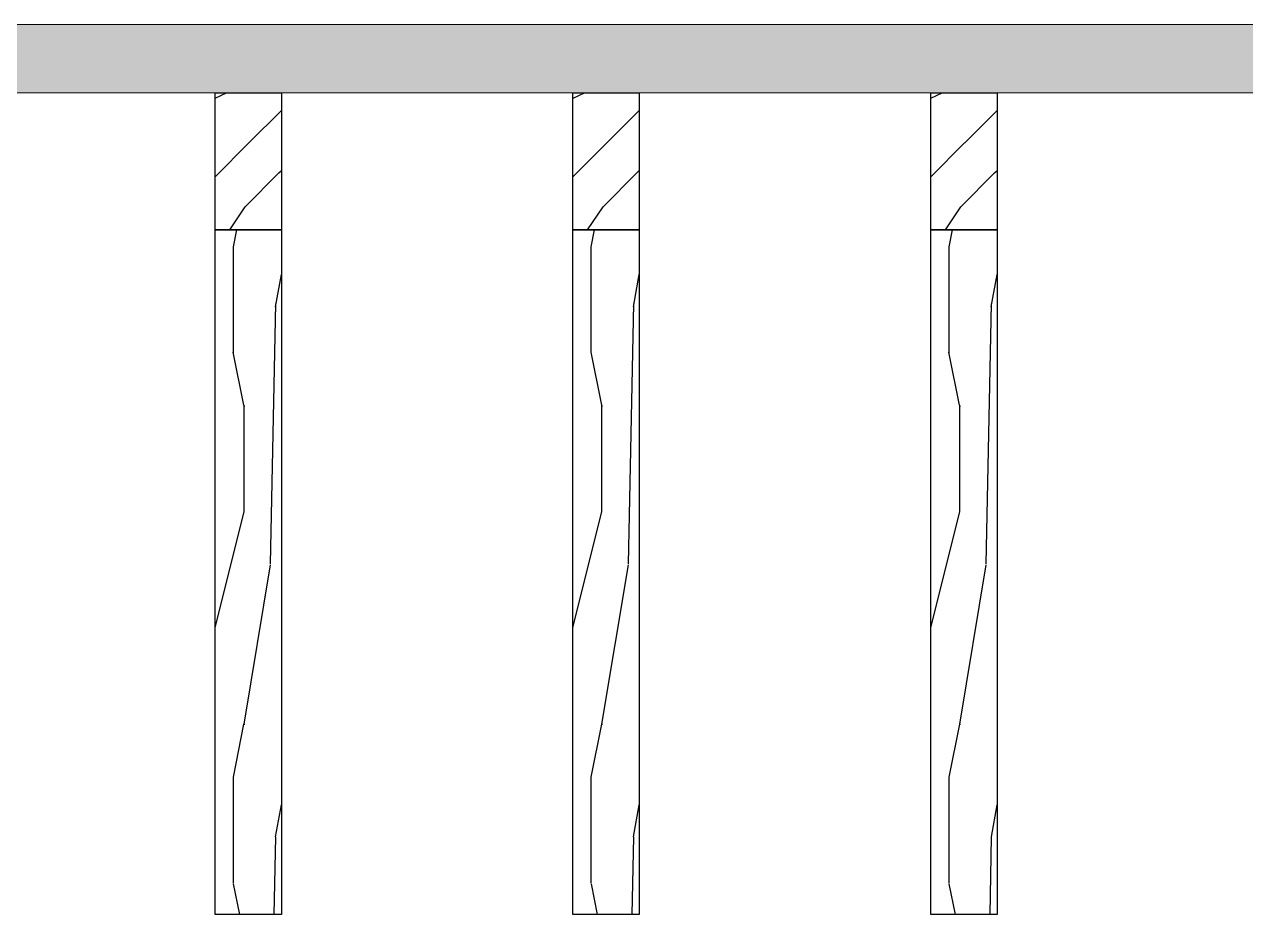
# Model space of a CAD drawing. Header units: metres. Extents: x -197 to 1099, y -24 to 14.
# Drawn here: x 815.439 to 817.282, y 6.283 to 7.625 of the extents above; entities that cross this region are included whole.
import ezdxf

# ---------------------------------------------------------------- set-up
doc = ezdxf.new("R2010")
doc.units = ezdxf.units.M
doc.header["$LTSCALE"] = 0.001
for name, color, linetype, lineweight, true_color in [('Jach-Anotaciones-CalidaddeLínea  0.13', 7, 'Continuous', 13, 0x000000), ('Jach-Anotaciones-Hatch-Lum100%', 7, 'Continuous', 13, 0x000000), ('JACH-Arq-Muros01-Carga', 7, 'Continuous', 25, 0x000000)]:
    doc.layers.add(name, color=color, linetype=linetype, lineweight=lineweight, true_color=true_color)

msp = doc.modelspace()

# ---------------------------------------------------------------- hatches: boundary and pattern name
at = {"layer": 'Jach-Anotaciones-Hatch-Lum100%', "ltscale": 100}
h = msp.add_hatch(color=256, dxfattribs=at)
h.dxf.hatch_style = 1
h.paths.add_polyline_path([(815.0374, 7.62509), (819.7869, 7.62509), (819.7869, 7.52184), (815.0374, 7.52184)])
at = {"layer": 'JACH-Arq-Muros01-Carga', "ltscale": 100}
h = msp.add_hatch(dxfattribs=at)
h.set_pattern_fill('WOOD_01', color=256, scale=0.8, angle=45, pattern_type=2)
h.set_pattern_definition([(45, (786.9769, 0.8429), (-0.565685, 0.565685), [0.16, -0.64]), (53.9726, (787.288013, 0.54306), (2.828428485, 3.95979665), [0.153883, -15.234423]), (50.7105, (787.248415, 0.57134), (4.5254917, 5.65684615), [0.160798, -7.8791]), (29.5779, (787.07871, 0.741048), (7.919588515, 4.52549029), [0.240666, -23.825902]), (38.6599, (786.90335, 0.93904), (0.56568445, 0.56568676), [0.144886, -7.09942]), (30.0686, (787.24276, 0.63357), (2.8284262, 1.69705719), [0.124194, -12.295146]), (33.6901, (786.71667, 0.76368), (0.5656854, 0.5656858), [0.326338, -3.752878]), (50.7105, (787.338924, 0.49215), (4.5254917, 5.65684615), [0.0804, -7.9595]), (45, (787.0957, 0.7241), (-0.565685, 0.565685), [0.08, -0.72]), (45, (786.9147, 0.6788), (-0.565685, 0.565685), [0.24, -0.56]), (56.3099, (786.94294, 0.87681), (1.6970576, 2.82842555), [0.081584, -3.997631]), (47.7263, (787.09568, 0.61094), (10.748025494, 11.87939184), [0.16819, -16.650846]), (37.4054, (787.140935, 0.622254), (5.09116517, 3.95980147), [0.121062, -11.985134]), (45, (787.3276, 0.379), (-0.565685, 0.565685), [0.16, -0.64]), (43.8309, (787.299326, 0.294156), (0.565685094, 0.565685963), [0.392082, -38.81608]), (45, (786.8751, 0.7184), (-0.565685, 0.565685), [0.08, -0.72]), (45, (786.8864, 0.82024), (-0.565685, 0.565685), [0.08, -0.72]), (45, (786.5809, 0.6166), (-0.565685, 0.565685), [0.12, -0.68]), (35.5377, (786.70536, 0.79762), (0.56568525, 0.5656857), [0.24331, -4.6229]), (45, (786.5243, 0.6166), (-0.565685, 0.565685), [0.16, -0.64]), (45, (786.9712, 0.04525), (-0.565685, 0.565685), [0.088, -0.712]), (45, (787.23144, 0.362), (-0.565685, 0.565685), [0.08, -0.72]), (45, (786.926, 0.0905), (-0.565685, 0.565685), [0.168, -0.632]), (50.4403, (787.180532, 0.41295), (5.091171606, 6.222536555), [0.16876, -16.707258]), (45, (787.1409, 0.4639), (-0.565685, 0.565685), [0.152, -0.648]), (45, (786.8355, 0.181), (-0.565685, 0.565685), [0.088, -0.712]), (43.8309, (786.812837, 0.339411), (0.565685094, 0.565685963), [0.392082, -38.81608]), (45, (786.8128, 0.4412), (-0.565685, 0.565685), [0.08, -0.72]), (45, (786.7393, 0.4016), (-0.565685, 0.565685), [0.08, -0.72]), (45, (786.9656, 0.6279), (-0.565685, 0.565685), [0.16, -0.64]), (45, (786.8411, 0.5261), (-0.565685, 0.565685), [0.08, -0.72]), (45, (786.6601, 0.4808), (-0.565685, 0.565685), [0.16, -0.64]), (64.6538, (787.050425, 0.39598), (3.95980119, 8.48527845), [0.118929, -11.773925]), (56.3099, (786.79587, 0.4582), (1.6970576, 2.82842555), [0.081584, -3.997631]), (56.3099, (787.05042, 0.6562), (1.6970576, 2.82842555), [0.081584, -3.997631]), (50.7105, (786.66576, 0.70145), (4.5254917, 5.65684615), [0.0804, -7.9595]), (34.6952, (786.4508, 0.565685), (3.95979496, 2.82843011), [0.089442, -8.854828]), (33.6901, (787.03345, 0.10748), (0.5656854, 0.5656858), [0.081584, -3.997631]), (135, (787.1013, 0.1527), (-0.565685, -0.565685), [0, -0.8]), (31.6076, (786.66576, 0.350725), (11.879376816, 7.353927886), [0.172696, -17.096923]), (56.3099, (786.93163, 0.77499), (1.6970576, 2.82842555), [0.081584, -3.997631]), (55.3048, (787.28801, 0.41861), (2.26274382, 3.3941102), [0.089442, -8.854828]), (33.6901, (786.8694, 0.4978), (0.5656854, 0.5656858), [0.081584, -3.997631]), (33.6901, (786.89769, 0.58266), (0.5656854, 0.5656858), [0.081584, -3.997631]), (26.5651, (786.72233, 0.29416), (0.5656846, 0.565686), [0.101193, -2.428629]), (30.9638, (786.59222, 0.54871), (0.5656845, 0.5656859), [0.329849, -2.968635]), (28.3008, (786.66576, 0.70145), (5.09116525, 2.82843065), [0.250567, -8.101676]), (45, (786.6375, 0.7297), (-0.565685, 0.565685), [0.096, -0.704]), (30.9638, (787.04477, 0.2093), (0.5656845, 0.5656859), [0.329849, -2.968635]), (30.9638, (786.9486, 0.19233), (0.5656845, 0.5656859), [0.329849, -2.968635]), (30.9638, (786.89769, 0.24324), (0.5656845, 0.5656859), [0.329849, -2.968635]), (34.6952, (786.58656, 0.42992), (3.95979496, 2.82843011), [0.089442, -8.854828]), (30.9638, (786.77324, 0.59397), (0.5656845, 0.5656859), [0.164924, -3.13356]), (34.6952, (786.76758, 0.2489), (3.95979496, 2.82843011), [0.089442, -8.854828]), (42.6141, (787.101337, 0.50346), (0.5656847, 0.565686088), [0.192166, -19.024492]), (34.6952, (786.93729, 0.54306), (3.95979496, 2.82843011), [0.089442, -8.854828]), (57.5288, (787.01083, 0.59397), (1.69705694, 2.828427), [0.073756, -7.30188]), (34.5626, (786.795866, 0.220617), (7.353902054, 5.091176936), [0.309115, -30.602364]), (36.8699, (787.05042, 0.39598), (0.56568526, 0.565685), [0.113137, -5.543717]), (49.7636, (786.84112, 0.29981), (5.65685906, 6.78822023), [0.192666, -9.44061]), (45, (786.9656, 0.4469), (-0.565685, 0.565685), [0.248, -0.552]), (29.7449, (786.513024, 0.50346), (2.82842601, 1.69705706), [0.091214, -9.030189]), (35.5377, (787.10134, 0.15274), (0.56568525, 0.5656857), [0.24331, -4.6229]), (25.0169, (786.86375, 0.152735), (2.26274125, 1.13137116), [0.093638, -9.270122]), (45, (786.9882, 0.9447), (-0.565685, 0.565685), [0.04, -0.76]), (45, (787.2371, 0.6958), (-0.565685, 0.565685), [0.08, -0.72]), (56.3099, (787.44075, 0.49215), (1.6970576, 2.82842555), [0.081584, -3.997631]), (45, (787.3898, 0.5544), (-0.565685, 0.565685), [0.144, -0.656]), (28.3008, (787.084366, 0.84853), (5.09116525, 2.82843065), [0.083522, -8.26872]), (33.0207, (787.208817, 0.73539), (13.011385511, 8.484660197), [0.147206, -26.840515]), (135, (787.44075, 0.49215), (-0.565685, -0.565685), [0, -0.8]), (45, (787.486, 0.56), (-0.565685, 0.565685), [0.072, -0.728]), (45, (787.3785, 0.6675), (-0.565685, 0.565685), [0.072, -0.728]), (45, (787.3502, 0.6958), (-0.565685, 0.565685), [0.072, -0.728]), (21.0376, (787.157905, 0.88813), (5.65684671, 2.26274927), [0.078791, -7.80029]), (33.5163, (787.090023, 0.956008), (3.394200488, 2.262653743), [0.0734704, -52.17242]), (26.5651, (787.29367, 0.75236), (0.5656846, 0.565686), [0.075894, -2.453926]), (32.4712, (787.01648, 1.02955), (3.3941125, 2.2627421), [0.073756, -7.30188])])
h.paths.add_polyline_path([(815.7269, 7.52184), (815.8269, 7.52184), (815.8269, 7.31533), (815.7269, 7.31533)])
h = msp.add_hatch(dxfattribs=at)
h.set_pattern_fill('WOOD_01', color=256, scale=0.8, angle=45, pattern_type=2)
h.set_pattern_definition([(45, (787.5169, 0.8429), (-0.565685, 0.565685), [0.16, -0.64]), (53.9726, (787.828013, 0.54306), (2.828428485, 3.95979665), [0.153883, -15.234423]), (50.7105, (787.788415, 0.57134), (4.5254917, 5.65684615), [0.160798, -7.8791]), (29.5779, (787.61871, 0.741048), (7.919588515, 4.52549029), [0.240666, -23.825902]), (38.6599, (787.44335, 0.93904), (0.56568445, 0.56568676), [0.144886, -7.09942]), (30.0686, (787.78276, 0.63357), (2.8284262, 1.69705719), [0.124194, -12.295146]), (33.6901, (787.25667, 0.76368), (0.5656854, 0.5656858), [0.326338, -3.752878]), (50.7105, (787.878924, 0.49215), (4.5254917, 5.65684615), [0.0804, -7.9595]), (45, (787.6357, 0.7241), (-0.565685, 0.565685), [0.08, -0.72]), (45, (787.4547, 0.6788), (-0.565685, 0.565685), [0.24, -0.56]), (56.3099, (787.48294, 0.87681), (1.6970576, 2.82842555), [0.081584, -3.997631]), (47.7263, (787.63568, 0.61094), (10.748025494, 11.87939184), [0.16819, -16.650846]), (37.4054, (787.680935, 0.622254), (5.09116517, 3.95980147), [0.121062, -11.985134]), (45, (787.8676, 0.379), (-0.565685, 0.565685), [0.16, -0.64]), (43.8309, (787.839326, 0.294156), (0.565685094, 0.565685963), [0.392082, -38.81608]), (45, (787.4151, 0.7184), (-0.565685, 0.565685), [0.08, -0.72]), (45, (787.4264, 0.82024), (-0.565685, 0.565685), [0.08, -0.72]), (45, (787.1209, 0.6166), (-0.565685, 0.565685), [0.12, -0.68]), (35.5377, (787.24536, 0.79762), (0.56568525, 0.5656857), [0.24331, -4.6229]), (45, (787.0643, 0.6166), (-0.565685, 0.565685), [0.16, -0.64]), (45, (787.5112, 0.04525), (-0.565685, 0.565685), [0.088, -0.712]), (45, (787.77144, 0.362), (-0.565685, 0.565685), [0.08, -0.72]), (45, (787.466, 0.0905), (-0.565685, 0.565685), [0.168, -0.632]), (50.4403, (787.720532, 0.41295), (5.091171606, 6.222536555), [0.16876, -16.707258]), (45, (787.6809, 0.4639), (-0.565685, 0.565685), [0.152, -0.648]), (45, (787.3755, 0.181), (-0.565685, 0.565685), [0.088, -0.712]), (43.8309, (787.352837, 0.339411), (0.565685094, 0.565685963), [0.392082, -38.81608]), (45, (787.3528, 0.4412), (-0.565685, 0.565685), [0.08, -0.72]), (45, (787.2793, 0.4016), (-0.565685, 0.565685), [0.08, -0.72]), (45, (787.5056, 0.6279), (-0.565685, 0.565685), [0.16, -0.64]), (45, (787.3811, 0.5261), (-0.565685, 0.565685), [0.08, -0.72]), (45, (787.2001, 0.4808), (-0.565685, 0.565685), [0.16, -0.64]), (64.6538, (787.590425, 0.39598), (3.95980119, 8.48527845), [0.118929, -11.773925]), (56.3099, (787.33587, 0.4582), (1.6970576, 2.82842555), [0.081584, -3.997631]), (56.3099, (787.59042, 0.6562), (1.6970576, 2.82842555), [0.081584, -3.997631]), (50.7105, (787.20576, 0.70145), (4.5254917, 5.65684615), [0.0804, -7.9595]), (34.6952, (786.9908, 0.565685), (3.95979496, 2.82843011), [0.089442, -8.854828]), (33.6901, (787.57345, 0.10748), (0.5656854, 0.5656858), [0.081584, -3.997631]), (135, (787.6413, 0.1527), (-0.565685, -0.565685), [0, -0.8]), (31.6076, (787.20576, 0.350725), (11.879376816, 7.353927886), [0.172696, -17.096923]), (56.3099, (787.47163, 0.77499), (1.6970576, 2.82842555), [0.081584, -3.997631]), (55.3048, (787.82801, 0.41861), (2.26274382, 3.3941102), [0.089442, -8.854828]), (33.6901, (787.4094, 0.4978), (0.5656854, 0.5656858), [0.081584, -3.997631]), (33.6901, (787.43769, 0.58266), (0.5656854, 0.5656858), [0.081584, -3.997631]), (26.5651, (787.26233, 0.29416), (0.5656846, 0.565686), [0.101193, -2.428629]), (30.9638, (787.13222, 0.54871), (0.5656845, 0.5656859), [0.329849, -2.968635]), (28.3008, (787.20576, 0.70145), (5.09116525, 2.82843065), [0.250567, -8.101676]), (45, (787.1775, 0.7297), (-0.565685, 0.565685), [0.096, -0.704]), (30.9638, (787.58477, 0.2093), (0.5656845, 0.5656859), [0.329849, -2.968635]), (30.9638, (787.4886, 0.19233), (0.5656845, 0.5656859), [0.329849, -2.968635]), (30.9638, (787.43769, 0.24324), (0.5656845, 0.5656859), [0.329849, -2.968635]), (34.6952, (787.12656, 0.42992), (3.95979496, 2.82843011), [0.089442, -8.854828]), (30.9638, (787.31324, 0.59397), (0.5656845, 0.5656859), [0.164924, -3.13356]), (34.6952, (787.30758, 0.2489), (3.95979496, 2.82843011), [0.089442, -8.854828]), (42.6141, (787.641337, 0.50346), (0.5656847, 0.565686088), [0.192166, -19.024492]), (34.6952, (787.47729, 0.54306), (3.95979496, 2.82843011), [0.089442, -8.854828]), (57.5288, (787.55083, 0.59397), (1.69705694, 2.828427), [0.073756, -7.30188]), (34.5626, (787.335866, 0.220617), (7.353902054, 5.091176936), [0.309115, -30.602364]), (36.8699, (787.59042, 0.39598), (0.56568526, 0.565685), [0.113137, -5.543717]), (49.7636, (787.38112, 0.29981), (5.65685906, 6.78822023), [0.192666, -9.44061]), (45, (787.5056, 0.4469), (-0.565685, 0.565685), [0.248, -0.552]), (29.7449, (787.053024, 0.50346), (2.82842601, 1.69705706), [0.091214, -9.030189]), (35.5377, (787.64134, 0.15274), (0.56568525, 0.5656857), [0.24331, -4.6229]), (25.0169, (787.40375, 0.152735), (2.26274125, 1.13137116), [0.093638, -9.270122]), (45, (787.5282, 0.9447), (-0.565685, 0.565685), [0.04, -0.76]), (45, (787.7771, 0.6958), (-0.565685, 0.565685), [0.08, -0.72]), (56.3099, (787.98075, 0.49215), (1.6970576, 2.82842555), [0.081584, -3.997631]), (45, (787.9298, 0.5544), (-0.565685, 0.565685), [0.144, -0.656]), (28.3008, (787.624366, 0.84853), (5.09116525, 2.82843065), [0.083522, -8.26872]), (33.0207, (787.748817, 0.73539), (13.011385511, 8.484660197), [0.147206, -26.840515]), (135, (787.98075, 0.49215), (-0.565685, -0.565685), [0, -0.8]), (45, (788.026, 0.56), (-0.565685, 0.565685), [0.072, -0.728]), (45, (787.9185, 0.6675), (-0.565685, 0.565685), [0.072, -0.728]), (45, (787.8902, 0.6958), (-0.565685, 0.565685), [0.072, -0.728]), (21.0376, (787.697905, 0.88813), (5.65684671, 2.26274927), [0.078791, -7.80029]), (33.5163, (787.630023, 0.956008), (3.394200488, 2.262653743), [0.0734704, -52.17242]), (26.5651, (787.83367, 0.75236), (0.5656846, 0.565686), [0.075894, -2.453926]), (32.4712, (787.55648, 1.02955), (3.3941125, 2.2627421), [0.073756, -7.30188])])
h.paths.add_polyline_path([(816.2669, 7.52184), (816.3669, 7.52184), (816.3669, 7.31533), (816.2669, 7.31533)])
h = msp.add_hatch(dxfattribs=at)
h.set_pattern_fill('WOOD_01', color=256, scale=0.8, angle=45, pattern_type=2)
h.set_pattern_definition([(45, (788.0569, 0.8429), (-0.565685, 0.565685), [0.16, -0.64]), (53.9726, (788.368013, 0.54306), (2.828428485, 3.95979665), [0.153883, -15.234423]), (50.7105, (788.328415, 0.57134), (4.5254917, 5.65684615), [0.160798, -7.8791]), (29.5779, (788.15871, 0.741048), (7.919588515, 4.52549029), [0.240666, -23.825902]), (38.6599, (787.98335, 0.93904), (0.56568445, 0.56568676), [0.144886, -7.09942]), (30.0686, (788.32276, 0.63357), (2.8284262, 1.69705719), [0.124194, -12.295146]), (33.6901, (787.79667, 0.76368), (0.5656854, 0.5656858), [0.326338, -3.752878]), (50.7105, (788.418924, 0.49215), (4.5254917, 5.65684615), [0.0804, -7.9595]), (45, (788.1757, 0.7241), (-0.565685, 0.565685), [0.08, -0.72]), (45, (787.9947, 0.6788), (-0.565685, 0.565685), [0.24, -0.56]), (56.3099, (788.02294, 0.87681), (1.6970576, 2.82842555), [0.081584, -3.997631]), (47.7263, (788.17568, 0.61094), (10.748025494, 11.87939184), [0.16819, -16.650846]), (37.4054, (788.220935, 0.622254), (5.09116517, 3.95980147), [0.121062, -11.985134]), (45, (788.4076, 0.379), (-0.565685, 0.565685), [0.16, -0.64]), (43.8309, (788.379326, 0.294156), (0.565685094, 0.565685963), [0.392082, -38.81608]), (45, (787.9551, 0.7184), (-0.565685, 0.565685), [0.08, -0.72]), (45, (787.9664, 0.82024), (-0.565685, 0.565685), [0.08, -0.72]), (45, (787.6609, 0.6166), (-0.565685, 0.565685), [0.12, -0.68]), (35.5377, (787.78536, 0.79762), (0.56568525, 0.5656857), [0.24331, -4.6229]), (45, (787.6043, 0.6166), (-0.565685, 0.565685), [0.16, -0.64]), (45, (788.0512, 0.04525), (-0.565685, 0.565685), [0.088, -0.712]), (45, (788.31144, 0.362), (-0.565685, 0.565685), [0.08, -0.72]), (45, (788.006, 0.0905), (-0.565685, 0.565685), [0.168, -0.632]), (50.4403, (788.260532, 0.41295), (5.091171606, 6.222536555), [0.16876, -16.707258]), (45, (788.2209, 0.4639), (-0.565685, 0.565685), [0.152, -0.648]), (45, (787.9155, 0.181), (-0.565685, 0.565685), [0.088, -0.712]), (43.8309, (787.892837, 0.339411), (0.565685094, 0.565685963), [0.392082, -38.81608]), (45, (787.8928, 0.4412), (-0.565685, 0.565685), [0.08, -0.72]), (45, (787.8193, 0.4016), (-0.565685, 0.565685), [0.08, -0.72]), (45, (788.0456, 0.6279), (-0.565685, 0.565685), [0.16, -0.64]), (45, (787.9211, 0.5261), (-0.565685, 0.565685), [0.08, -0.72]), (45, (787.7401, 0.4808), (-0.565685, 0.565685), [0.16, -0.64]), (64.6538, (788.130425, 0.39598), (3.95980119, 8.48527845), [0.118929, -11.773925]), (56.3099, (787.87587, 0.4582), (1.6970576, 2.82842555), [0.081584, -3.997631]), (56.3099, (788.13042, 0.6562), (1.6970576, 2.82842555), [0.081584, -3.997631]), (50.7105, (787.74576, 0.70145), (4.5254917, 5.65684615), [0.0804, -7.9595]), (34.6952, (787.5308, 0.565685), (3.95979496, 2.82843011), [0.089442, -8.854828]), (33.6901, (788.11345, 0.10748), (0.5656854, 0.5656858), [0.081584, -3.997631]), (135, (788.1813, 0.1527), (-0.565685, -0.565685), [0, -0.8]), (31.6076, (787.74576, 0.350725), (11.879376816, 7.353927886), [0.172696, -17.096923]), (56.3099, (788.01163, 0.77499), (1.6970576, 2.82842555), [0.081584, -3.997631]), (55.3048, (788.36801, 0.41861), (2.26274382, 3.3941102), [0.089442, -8.854828]), (33.6901, (787.9494, 0.4978), (0.5656854, 0.5656858), [0.081584, -3.997631]), (33.6901, (787.97769, 0.58266), (0.5656854, 0.5656858), [0.081584, -3.997631]), (26.5651, (787.80233, 0.29416), (0.5656846, 0.565686), [0.101193, -2.428629]), (30.9638, (787.67222, 0.54871), (0.5656845, 0.5656859), [0.329849, -2.968635]), (28.3008, (787.74576, 0.70145), (5.09116525, 2.82843065), [0.250567, -8.101676]), (45, (787.7175, 0.7297), (-0.565685, 0.565685), [0.096, -0.704]), (30.9638, (788.12477, 0.2093), (0.5656845, 0.5656859), [0.329849, -2.968635]), (30.9638, (788.0286, 0.19233), (0.5656845, 0.5656859), [0.329849, -2.968635]), (30.9638, (787.97769, 0.24324), (0.5656845, 0.5656859), [0.329849, -2.968635]), (34.6952, (787.66656, 0.42992), (3.95979496, 2.82843011), [0.089442, -8.854828]), (30.9638, (787.85324, 0.59397), (0.5656845, 0.5656859), [0.164924, -3.13356]), (34.6952, (787.84758, 0.2489), (3.95979496, 2.82843011), [0.089442, -8.854828]), (42.6141, (788.181337, 0.50346), (0.5656847, 0.565686088), [0.192166, -19.024492]), (34.6952, (788.01729, 0.54306), (3.95979496, 2.82843011), [0.089442, -8.854828]), (57.5288, (788.09083, 0.59397), (1.69705694, 2.828427), [0.073756, -7.30188]), (34.5626, (787.875866, 0.220617), (7.353902054, 5.091176936), [0.309115, -30.602364]), (36.8699, (788.13042, 0.39598), (0.56568526, 0.565685), [0.113137, -5.543717]), (49.7636, (787.92112, 0.29981), (5.65685906, 6.78822023), [0.192666, -9.44061]), (45, (788.0456, 0.4469), (-0.565685, 0.565685), [0.248, -0.552]), (29.7449, (787.593024, 0.50346), (2.82842601, 1.69705706), [0.091214, -9.030189]), (35.5377, (788.18134, 0.15274), (0.56568525, 0.5656857), [0.24331, -4.6229]), (25.0169, (787.94375, 0.152735), (2.26274125, 1.13137116), [0.093638, -9.270122]), (45, (788.0682, 0.9447), (-0.565685, 0.565685), [0.04, -0.76]), (45, (788.3171, 0.6958), (-0.565685, 0.565685), [0.08, -0.72]), (56.3099, (788.52075, 0.49215), (1.6970576, 2.82842555), [0.081584, -3.997631]), (45, (788.4698, 0.5544), (-0.565685, 0.565685), [0.144, -0.656]), (28.3008, (788.164366, 0.84853), (5.09116525, 2.82843065), [0.083522, -8.26872]), (33.0207, (788.288817, 0.73539), (13.011385511, 8.484660197), [0.147206, -26.840515]), (135, (788.52075, 0.49215), (-0.565685, -0.565685), [0, -0.8]), (45, (788.566, 0.56), (-0.565685, 0.565685), [0.072, -0.728]), (45, (788.4585, 0.6675), (-0.565685, 0.565685), [0.072, -0.728]), (45, (788.4302, 0.6958), (-0.565685, 0.565685), [0.072, -0.728]), (21.0376, (788.237905, 0.88813), (5.65684671, 2.26274927), [0.078791, -7.80029]), (33.5163, (788.170023, 0.956008), (3.394200488, 2.262653743), [0.0734704, -52.17242]), (26.5651, (788.37367, 0.75236), (0.5656846, 0.565686), [0.075894, -2.453926]), (32.4712, (788.09648, 1.02955), (3.3941125, 2.2627421), [0.073756, -7.30188])])
h.paths.add_polyline_path([(816.8069, 7.52184), (816.9069, 7.52184), (816.9069, 7.31533), (816.8069, 7.31533)])
h = msp.add_hatch(dxfattribs=at)
h.set_pattern_fill('WOOD_01', color=256, scale=0.8, angle=90, pattern_type=2)
h.set_pattern_definition([(90, (786.3925, 0.568), (-0.8, 5e-17), [0.16, -0.64]), (98.9726, (786.824484, 0.576), (-0.7999981, 4.800000024), [0.153883, -15.234423]), (95.7105, (786.77648, 0.568), (-0.7999884, 7.20000014), [0.160798, -7.8791]), (74.5779, (786.536484, 0.568), (2.39998987, 8.799999616), [0.240666, -23.825902]), (83.6599, (786.27248, 0.584), (-1.63e-06, 0.80000025), [0.144886, -7.09942]), (75.0686, (786.728484, 0.608), (0.799998696, 3.19999999), [0.124194, -12.295146]), (78.6901, (786.26448, 0.328), (-3e-07, 0.8000002), [0.326338, -3.752878]), (95.7105, (786.89648, 0.576), (-0.7999884, 7.20000014), [0.0804, -7.9595]), (90, (786.5605, 0.568), (-0.8, 5e-17), [0.08, -0.72]), (90, (786.4645, 0.408), (-0.8, 5e-17), [0.24, -0.56]), (101.3099, (786.34448, 0.568), (-0.79999795, 3.1999998), [0.081584, -3.997631]), (92.7263, (786.640484, 0.488), (-0.799996814, 16.000000236), [0.16819, -16.650846]), (82.4054, (786.664484, 0.528), (0.79999495, 6.39999989), [0.121062, -11.985134]), (90, (786.9685, 0.488), (-0.8, 5e-17), [0.16, -0.64]), (88.8309, (787.008484, 0.408), (-6.14e-07, 0.800000147), [0.392082, -38.81608]), (90, (786.4085, 0.408), (-0.8, 5e-17), [0.08, -0.72]), (90, (786.3445, 0.488), (-0.8, 5e-17), [0.08, -0.72]), (90, (786.2725, 0.128), (-0.8, 5e-17), [0.12, -0.68]), (80.5377, (786.23248, 0.344), (-3e-07, 0.80000006), [0.24331, -4.6229]), (90, (786.2325, 0.088), (-0.8, 5e-17), [0.16, -0.64]), (90, (786.9525, -7e-15), (-0.8, 5e-17), [0.088, -0.712]), (90, (786.9125, 0.408), (-0.8, 5e-17), [0.08, -0.72]), (90, (786.8885, -7e-15), (-0.8, 5e-17), [0.168, -0.632]), (95.4403, (786.840484, 0.408), (-0.799995827, 7.99999976), [0.16876, -16.707258]), (90, (786.7765, 0.416), (-0.8, 5e-17), [0.152, -0.648]), (90, (786.7605, -7e-15), (-0.8, 5e-17), [0.088, -0.712]), (88.8309, (786.632484, 0.096), (-6.14e-07, 0.800000147), [0.392082, -38.81608]), (90, (786.5605, 0.168), (-0.8, 5e-17), [0.08, -0.72]), (90, (786.5365, 0.088), (-0.8, 5e-17), [0.08, -0.72]), (90, (786.5365, 0.408), (-0.8, 5e-17), [0.16, -0.64]), (90, (786.5205, 0.248), (-0.8, 5e-17), [0.08, -0.72]), (90, (786.4245, 0.088), (-0.8, 5e-17), [0.16, -0.64]), (109.6538, (786.760484, 0.304), (-3.19999566, 8.8000002), [0.118929, -11.773925]), (101.3099, (786.53648, 0.168), (-0.79999795, 3.1999998), [0.081584, -3.997631]), (101.3099, (786.57648, 0.488), (-0.79999795, 3.1999998), [0.081584, -3.997631]), (95.7105, (786.27248, 0.248), (-0.7999884, 7.20000014), [0.0804, -7.9595]), (79.6952, (786.216484, -7e-15), (0.79999576, 4.79999998), [0.089442, -8.854828]), (78.6901, (786.95248, 0.088), (-3e-07, 0.8000002), [0.081584, -3.997631]), (180, (786.9685, 0.168), (-1e-16, -0.8), [0, -0.8]), (76.6076, (786.520484, -7e-15), (3.199975626, 13.60000018), [0.172696, -17.096923]), (101.3099, (786.40848, 0.488), (-0.79999795, 3.1999998), [0.081584, -3.997631]), (100.3048, (786.912484, 0.488), (-0.79999684, 3.99999983), [0.089442, -8.854828]), (78.6901, (786.56048, 0.248), (-3e-07, 0.8000002), [0.081584, -3.997631]), (78.6901, (786.52048, 0.328), (-3e-07, 0.8000002), [0.081584, -3.997631]), (71.5651, (786.60048, -7e-15), (-9e-07, 0.7999998), [0.101193, -2.428629]), (75.9638, (786.32848, 0.088), (-1e-06, 0.7999997), [0.329849, -2.968635]), (73.3008, (786.27248, 0.248), (1.59999499, 5.59999997), [0.250567, -8.101676]), (90, (786.2325, 0.248), (-0.8, 5e-17), [0.096, -0.704]), (75.9638, (786.88848, 0.168), (-1e-06, 0.7999997), [0.329849, -2.968635]), (75.9638, (786.83248, 0.088), (-1e-06, 0.7999997), [0.329849, -2.968635]), (75.9638, (786.76048, 0.088), (-1e-06, 0.7999997), [0.329849, -2.968635]), (79.6952, (786.408484, -7e-15), (0.79999576, 4.79999998), [0.089442, -8.854828]), (75.9638, (786.42448, 0.248), (-1e-06, 0.7999997), [0.164924, -3.13356]), (79.6952, (786.664484, -7e-15), (0.79999576, 4.79999998), [0.089442, -8.854828]), (87.6141, (786.720484, 0.416), (-9.8e-07, 0.799999957), [0.192166, -19.024492]), (79.6952, (786.576484, 0.328), (0.79999576, 4.79999998), [0.089442, -8.854828]), (102.5288, (786.59248, 0.416), (-0.79999944, 3.20000038), [0.073756, -7.30188]), (79.5626, (786.704484, -7e-15), (1.599988275, 8.799999746), [0.309115, -30.602364]), (81.8699, (786.76048, 0.304), (2e-07, 0.79999957), [0.113137, -5.543717]), (94.7636, (786.680484, 0.088), (-0.79999316, 8.79999996), [0.192666, -9.44061]), (90, (786.6645, 0.28), (-0.8, 5e-17), [0.248, -0.552]), (74.7449, (786.304484, -7e-15), (0.79999866, 3.19999977), [0.091214, -9.030189]), (80.5377, (786.96848, 0.168), (-3e-07, 0.80000006), [0.24331, -4.6229]), (70.0169, (786.800484, -7e-15), (0.79999946, 2.3999999), [0.093638, -9.270122]), (90, (786.3285, 0.648), (-0.8, 5e-17), [0.04, -0.76]), (90, (786.6805, 0.648), (-0.8, 5e-17), [0.08, -0.72]), (101.3099, (786.96848, 0.648), (-0.79999795, 3.1999998), [0.081584, -3.997631]), (90, (786.8885, 0.656), (-0.8, 5e-17), [0.144, -0.656]), (73.3008, (786.46448, 0.648), (1.59999499, 5.59999997), [0.083522, -8.26872]), (78.0207, (786.632484, 0.656), (3.200878166, 15.199999689), [0.147206, -26.840515]), (180, (786.9685, 0.648), (-1e-16, -0.8), [0, -0.8]), (90, (786.9525, 0.728), (-0.8, 5e-17), [0.072, -0.728]), (90, (786.8005, 0.728), (-0.8, 5e-17), [0.072, -0.728]), (90, (786.7605, 0.728), (-0.8, 5e-17), [0.072, -0.728]), (66.0376, (786.48848, 0.728), (2.39998932, 5.60000002), [0.078791, -7.80029]), (78.5163, (786.392484, 0.728), (0.8001243765, 3.999999987), [0.0734704, -52.17242]), (71.5651, (786.68048, 0.728), (-9e-07, 0.7999998), [0.075894, -2.453926]), (77.4712, (786.28848, 0.728), (0.79999968, 4.00000026), [0.073756, -7.30188])])
h.paths.add_polyline_path([(815.7269, 7.31533), (815.8269, 7.31533), (815.8269, 6.28258), (815.7269, 6.28258)])
h = msp.add_hatch(dxfattribs=at)
h.set_pattern_fill('WOOD_01', color=256, scale=0.8, angle=90, pattern_type=2)
h.set_pattern_definition([(90, (786.9325, 0.568), (-0.8, 5e-17), [0.16, -0.64]), (98.9726, (787.364484, 0.576), (-0.7999981, 4.800000024), [0.153883, -15.234423]), (95.7105, (787.31648, 0.568), (-0.7999884, 7.20000014), [0.160798, -7.8791]), (74.5779, (787.076484, 0.568), (2.39998987, 8.799999616), [0.240666, -23.825902]), (83.6599, (786.81248, 0.584), (-1.63e-06, 0.80000025), [0.144886, -7.09942]), (75.0686, (787.268484, 0.608), (0.799998696, 3.19999999), [0.124194, -12.295146]), (78.6901, (786.80448, 0.328), (-3e-07, 0.8000002), [0.326338, -3.752878]), (95.7105, (787.43648, 0.576), (-0.7999884, 7.20000014), [0.0804, -7.9595]), (90, (787.1005, 0.568), (-0.8, 5e-17), [0.08, -0.72]), (90, (787.0045, 0.408), (-0.8, 5e-17), [0.24, -0.56]), (101.3099, (786.88448, 0.568), (-0.79999795, 3.1999998), [0.081584, -3.997631]), (92.7263, (787.180484, 0.488), (-0.799996814, 16.000000236), [0.16819, -16.650846]), (82.4054, (787.204484, 0.528), (0.79999495, 6.39999989), [0.121062, -11.985134]), (90, (787.5085, 0.488), (-0.8, 5e-17), [0.16, -0.64]), (88.8309, (787.548484, 0.408), (-6.14e-07, 0.800000147), [0.392082, -38.81608]), (90, (786.9485, 0.408), (-0.8, 5e-17), [0.08, -0.72]), (90, (786.8845, 0.488), (-0.8, 5e-17), [0.08, -0.72]), (90, (786.8125, 0.128), (-0.8, 5e-17), [0.12, -0.68]), (80.5377, (786.77248, 0.344), (-3e-07, 0.80000006), [0.24331, -4.6229]), (90, (786.7725, 0.088), (-0.8, 5e-17), [0.16, -0.64]), (90, (787.4925, -7e-15), (-0.8, 5e-17), [0.088, -0.712]), (90, (787.4525, 0.408), (-0.8, 5e-17), [0.08, -0.72]), (90, (787.4285, -7e-15), (-0.8, 5e-17), [0.168, -0.632]), (95.4403, (787.380484, 0.408), (-0.799995827, 7.99999976), [0.16876, -16.707258]), (90, (787.3165, 0.416), (-0.8, 5e-17), [0.152, -0.648]), (90, (787.3005, -7e-15), (-0.8, 5e-17), [0.088, -0.712]), (88.8309, (787.172484, 0.096), (-6.14e-07, 0.800000147), [0.392082, -38.81608]), (90, (787.1005, 0.168), (-0.8, 5e-17), [0.08, -0.72]), (90, (787.0765, 0.088), (-0.8, 5e-17), [0.08, -0.72]), (90, (787.0765, 0.408), (-0.8, 5e-17), [0.16, -0.64]), (90, (787.0605, 0.248), (-0.8, 5e-17), [0.08, -0.72]), (90, (786.9645, 0.088), (-0.8, 5e-17), [0.16, -0.64]), (109.6538, (787.300484, 0.304), (-3.19999566, 8.8000002), [0.118929, -11.773925]), (101.3099, (787.07648, 0.168), (-0.79999795, 3.1999998), [0.081584, -3.997631]), (101.3099, (787.11648, 0.488), (-0.79999795, 3.1999998), [0.081584, -3.997631]), (95.7105, (786.81248, 0.248), (-0.7999884, 7.20000014), [0.0804, -7.9595]), (79.6952, (786.756484, -7e-15), (0.79999576, 4.79999998), [0.089442, -8.854828]), (78.6901, (787.49248, 0.088), (-3e-07, 0.8000002), [0.081584, -3.997631]), (180, (787.5085, 0.168), (-1e-16, -0.8), [0, -0.8]), (76.6076, (787.060484, -7e-15), (3.199975626, 13.60000018), [0.172696, -17.096923]), (101.3099, (786.94848, 0.488), (-0.79999795, 3.1999998), [0.081584, -3.997631]), (100.3048, (787.452484, 0.488), (-0.79999684, 3.99999983), [0.089442, -8.854828]), (78.6901, (787.10048, 0.248), (-3e-07, 0.8000002), [0.081584, -3.997631]), (78.6901, (787.06048, 0.328), (-3e-07, 0.8000002), [0.081584, -3.997631]), (71.5651, (787.14048, -7e-15), (-9e-07, 0.7999998), [0.101193, -2.428629]), (75.9638, (786.86848, 0.088), (-1e-06, 0.7999997), [0.329849, -2.968635]), (73.3008, (786.81248, 0.248), (1.59999499, 5.59999997), [0.250567, -8.101676]), (90, (786.7725, 0.248), (-0.8, 5e-17), [0.096, -0.704]), (75.9638, (787.42848, 0.168), (-1e-06, 0.7999997), [0.329849, -2.968635]), (75.9638, (787.37248, 0.088), (-1e-06, 0.7999997), [0.329849, -2.968635]), (75.9638, (787.30048, 0.088), (-1e-06, 0.7999997), [0.329849, -2.968635]), (79.6952, (786.948484, -7e-15), (0.79999576, 4.79999998), [0.089442, -8.854828]), (75.9638, (786.96448, 0.248), (-1e-06, 0.7999997), [0.164924, -3.13356]), (79.6952, (787.204484, -7e-15), (0.79999576, 4.79999998), [0.089442, -8.854828]), (87.6141, (787.260484, 0.416), (-9.8e-07, 0.799999957), [0.192166, -19.024492]), (79.6952, (787.116484, 0.328), (0.79999576, 4.79999998), [0.089442, -8.854828]), (102.5288, (787.13248, 0.416), (-0.79999944, 3.20000038), [0.073756, -7.30188]), (79.5626, (787.244484, -7e-15), (1.599988275, 8.799999746), [0.309115, -30.602364]), (81.8699, (787.30048, 0.304), (2e-07, 0.79999957), [0.113137, -5.543717]), (94.7636, (787.220484, 0.088), (-0.79999316, 8.79999996), [0.192666, -9.44061]), (90, (787.2045, 0.28), (-0.8, 5e-17), [0.248, -0.552]), (74.7449, (786.844484, -7e-15), (0.79999866, 3.19999977), [0.091214, -9.030189]), (80.5377, (787.50848, 0.168), (-3e-07, 0.80000006), [0.24331, -4.6229]), (70.0169, (787.340484, -7e-15), (0.79999946, 2.3999999), [0.093638, -9.270122]), (90, (786.8685, 0.648), (-0.8, 5e-17), [0.04, -0.76]), (90, (787.2205, 0.648), (-0.8, 5e-17), [0.08, -0.72]), (101.3099, (787.50848, 0.648), (-0.79999795, 3.1999998), [0.081584, -3.997631]), (90, (787.4285, 0.656), (-0.8, 5e-17), [0.144, -0.656]), (73.3008, (787.00448, 0.648), (1.59999499, 5.59999997), [0.083522, -8.26872]), (78.0207, (787.172484, 0.656), (3.200878166, 15.199999689), [0.147206, -26.840515]), (180, (787.5085, 0.648), (-1e-16, -0.8), [0, -0.8]), (90, (787.4925, 0.728), (-0.8, 5e-17), [0.072, -0.728]), (90, (787.3405, 0.728), (-0.8, 5e-17), [0.072, -0.728]), (90, (787.3005, 0.728), (-0.8, 5e-17), [0.072, -0.728]), (66.0376, (787.02848, 0.728), (2.39998932, 5.60000002), [0.078791, -7.80029]), (78.5163, (786.932484, 0.728), (0.8001243765, 3.999999987), [0.0734704, -52.17242]), (71.5651, (787.22048, 0.728), (-9e-07, 0.7999998), [0.075894, -2.453926]), (77.4712, (786.82848, 0.728), (0.79999968, 4.00000026), [0.073756, -7.30188])])
h.paths.add_polyline_path([(816.2669, 7.31533), (816.3669, 7.31533), (816.3669, 6.28258), (816.2669, 6.28258)])
h = msp.add_hatch(dxfattribs=at)
h.set_pattern_fill('WOOD_01', color=256, scale=0.8, angle=90, pattern_type=2)
h.set_pattern_definition([(90, (787.4725, 0.568), (-0.8, 5e-17), [0.16, -0.64]), (98.9726, (787.904484, 0.576), (-0.7999981, 4.800000024), [0.153883, -15.234423]), (95.7105, (787.85648, 0.568), (-0.7999884, 7.20000014), [0.160798, -7.8791]), (74.5779, (787.616484, 0.568), (2.39998987, 8.799999616), [0.240666, -23.825902]), (83.6599, (787.35248, 0.584), (-1.63e-06, 0.80000025), [0.144886, -7.09942]), (75.0686, (787.808484, 0.608), (0.799998696, 3.19999999), [0.124194, -12.295146]), (78.6901, (787.34448, 0.328), (-3e-07, 0.8000002), [0.326338, -3.752878]), (95.7105, (787.97648, 0.576), (-0.7999884, 7.20000014), [0.0804, -7.9595]), (90, (787.6405, 0.568), (-0.8, 5e-17), [0.08, -0.72]), (90, (787.5445, 0.408), (-0.8, 5e-17), [0.24, -0.56]), (101.3099, (787.42448, 0.568), (-0.79999795, 3.1999998), [0.081584, -3.997631]), (92.7263, (787.720484, 0.488), (-0.799996814, 16.000000236), [0.16819, -16.650846]), (82.4054, (787.744484, 0.528), (0.79999495, 6.39999989), [0.121062, -11.985134]), (90, (788.0485, 0.488), (-0.8, 5e-17), [0.16, -0.64]), (88.8309, (788.088484, 0.408), (-6.14e-07, 0.800000147), [0.392082, -38.81608]), (90, (787.4885, 0.408), (-0.8, 5e-17), [0.08, -0.72]), (90, (787.4245, 0.488), (-0.8, 5e-17), [0.08, -0.72]), (90, (787.3525, 0.128), (-0.8, 5e-17), [0.12, -0.68]), (80.5377, (787.31248, 0.344), (-3e-07, 0.80000006), [0.24331, -4.6229]), (90, (787.3125, 0.088), (-0.8, 5e-17), [0.16, -0.64]), (90, (788.0325, -7e-15), (-0.8, 5e-17), [0.088, -0.712]), (90, (787.9925, 0.408), (-0.8, 5e-17), [0.08, -0.72]), (90, (787.9685, -7e-15), (-0.8, 5e-17), [0.168, -0.632]), (95.4403, (787.920484, 0.408), (-0.799995827, 7.99999976), [0.16876, -16.707258]), (90, (787.8565, 0.416), (-0.8, 5e-17), [0.152, -0.648]), (90, (787.8405, -7e-15), (-0.8, 5e-17), [0.088, -0.712]), (88.8309, (787.712484, 0.096), (-6.14e-07, 0.800000147), [0.392082, -38.81608]), (90, (787.6405, 0.168), (-0.8, 5e-17), [0.08, -0.72]), (90, (787.6165, 0.088), (-0.8, 5e-17), [0.08, -0.72]), (90, (787.6165, 0.408), (-0.8, 5e-17), [0.16, -0.64]), (90, (787.6005, 0.248), (-0.8, 5e-17), [0.08, -0.72]), (90, (787.5045, 0.088), (-0.8, 5e-17), [0.16, -0.64]), (109.6538, (787.840484, 0.304), (-3.19999566, 8.8000002), [0.118929, -11.773925]), (101.3099, (787.61648, 0.168), (-0.79999795, 3.1999998), [0.081584, -3.997631]), (101.3099, (787.65648, 0.488), (-0.79999795, 3.1999998), [0.081584, -3.997631]), (95.7105, (787.35248, 0.248), (-0.7999884, 7.20000014), [0.0804, -7.9595]), (79.6952, (787.296484, -7e-15), (0.79999576, 4.79999998), [0.089442, -8.854828]), (78.6901, (788.03248, 0.088), (-3e-07, 0.8000002), [0.081584, -3.997631]), (180, (788.0485, 0.168), (-1e-16, -0.8), [0, -0.8]), (76.6076, (787.600484, -7e-15), (3.199975626, 13.60000018), [0.172696, -17.096923]), (101.3099, (787.48848, 0.488), (-0.79999795, 3.1999998), [0.081584, -3.997631]), (100.3048, (787.992484, 0.488), (-0.79999684, 3.99999983), [0.089442, -8.854828]), (78.6901, (787.64048, 0.248), (-3e-07, 0.8000002), [0.081584, -3.997631]), (78.6901, (787.60048, 0.328), (-3e-07, 0.8000002), [0.081584, -3.997631]), (71.5651, (787.68048, -7e-15), (-9e-07, 0.7999998), [0.101193, -2.428629]), (75.9638, (787.40848, 0.088), (-1e-06, 0.7999997), [0.329849, -2.968635]), (73.3008, (787.35248, 0.248), (1.59999499, 5.59999997), [0.250567, -8.101676]), (90, (787.3125, 0.248), (-0.8, 5e-17), [0.096, -0.704]), (75.9638, (787.96848, 0.168), (-1e-06, 0.7999997), [0.329849, -2.968635]), (75.9638, (787.91248, 0.088), (-1e-06, 0.7999997), [0.329849, -2.968635]), (75.9638, (787.84048, 0.088), (-1e-06, 0.7999997), [0.329849, -2.968635]), (79.6952, (787.488484, -7e-15), (0.79999576, 4.79999998), [0.089442, -8.854828]), (75.9638, (787.50448, 0.248), (-1e-06, 0.7999997), [0.164924, -3.13356]), (79.6952, (787.744484, -7e-15), (0.79999576, 4.79999998), [0.089442, -8.854828]), (87.6141, (787.800484, 0.416), (-9.8e-07, 0.799999957), [0.192166, -19.024492]), (79.6952, (787.656484, 0.328), (0.79999576, 4.79999998), [0.089442, -8.854828]), (102.5288, (787.67248, 0.416), (-0.79999944, 3.20000038), [0.073756, -7.30188]), (79.5626, (787.784484, -7e-15), (1.599988275, 8.799999746), [0.309115, -30.602364]), (81.8699, (787.84048, 0.304), (2e-07, 0.79999957), [0.113137, -5.543717]), (94.7636, (787.760484, 0.088), (-0.79999316, 8.79999996), [0.192666, -9.44061]), (90, (787.7445, 0.28), (-0.8, 5e-17), [0.248, -0.552]), (74.7449, (787.384484, -7e-15), (0.79999866, 3.19999977), [0.091214, -9.030189]), (80.5377, (788.04848, 0.168), (-3e-07, 0.80000006), [0.24331, -4.6229]), (70.0169, (787.880484, -7e-15), (0.79999946, 2.3999999), [0.093638, -9.270122]), (90, (787.4085, 0.648), (-0.8, 5e-17), [0.04, -0.76]), (90, (787.7605, 0.648), (-0.8, 5e-17), [0.08, -0.72]), (101.3099, (788.04848, 0.648), (-0.79999795, 3.1999998), [0.081584, -3.997631]), (90, (787.9685, 0.656), (-0.8, 5e-17), [0.144, -0.656]), (73.3008, (787.54448, 0.648), (1.59999499, 5.59999997), [0.083522, -8.26872]), (78.0207, (787.712484, 0.656), (3.200878166, 15.199999689), [0.147206, -26.840515]), (180, (788.0485, 0.648), (-1e-16, -0.8), [0, -0.8]), (90, (788.0325, 0.728), (-0.8, 5e-17), [0.072, -0.728]), (90, (787.8805, 0.728), (-0.8, 5e-17), [0.072, -0.728]), (90, (787.8405, 0.728), (-0.8, 5e-17), [0.072, -0.728]), (66.0376, (787.56848, 0.728), (2.39998932, 5.60000002), [0.078791, -7.80029]), (78.5163, (787.472484, 0.728), (0.8001243765, 3.999999987), [0.0734704, -52.17242]), (71.5651, (787.76048, 0.728), (-9e-07, 0.7999998), [0.075894, -2.453926]), (77.4712, (787.36848, 0.728), (0.79999968, 4.00000026), [0.073756, -7.30188])])
h.paths.add_polyline_path([(816.8069, 7.31533), (816.9069, 7.31533), (816.9069, 6.28258), (816.8069, 6.28258)])

# ---------------------------------------------------------------- linework, layer by layer
at = {"layer": 'Jach-Anotaciones-CalidaddeLínea  0.13', "ltscale": 100}
msp.add_lwpolyline([(815.0374, 7.62509), (819.7869, 7.62509), (819.7869, 7.52184), (815.0374, 7.52184)], close=True, dxfattribs=at)
at = {"layer": 'JACH-Arq-Muros01-Carga', "ltscale": 100}
for points in [[(815.7269, 7.52184), (815.8269, 7.52184), (815.8269, 7.31533), (815.7269, 7.31533)], [(816.2669, 7.52184), (816.3669, 7.52184), (816.3669, 7.31533), (816.2669, 7.31533)], [(816.8069, 7.52184), (816.9069, 7.52184), (816.9069, 7.31533), (816.8069, 7.31533)], [(815.7269, 7.31533), (815.8269, 7.31533), (815.8269, 6.28258), (815.7269, 6.28258)], [(816.2669, 7.31533), (816.3669, 7.31533), (816.3669, 6.28258), (816.2669, 6.28258)], [(816.8069, 7.31533), (816.9069, 7.31533), (816.9069, 6.28258), (816.8069, 6.28258)]]:
    msp.add_lwpolyline(points, close=True, dxfattribs=at)

doc.saveas('drawing.dxf')
